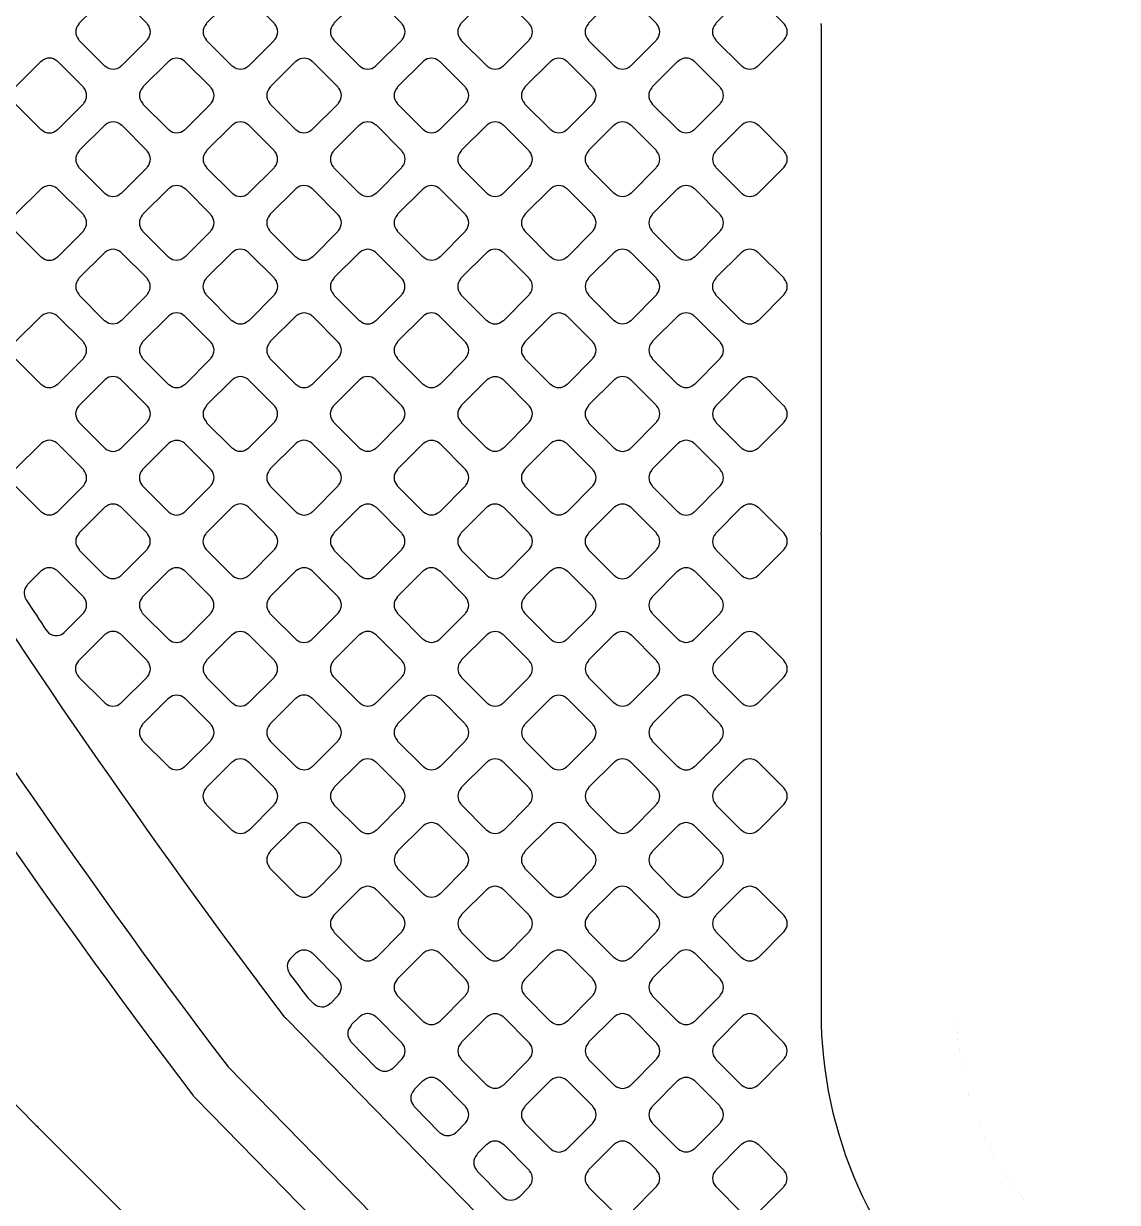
# Model space of a CAD drawing. Extents: x 0 to 248, y 0 to 175.
# Drawn here: x 89.865 to 91.716, y 144.467 to 146.461 of the extents above; entities that cross this region are included whole.
import ezdxf

# ---------------------------------------------------------------- set-up
doc = ezdxf.new("R2010")
doc.units = 0
doc.layers.add('gbr-dxf', color=7, linetype='Continuous')
doc.layers.add('gbr-outline-dxf', color=2, linetype='Continuous')

msp = doc.modelspace()

# ---------------------------------------------------------------- linework, layer by layer
at = {"layer": 'gbr-dxf'}
msp.add_line((91.214, 146.4588), (91.214, 145.599), dxfattribs=at)
at = {"layer": 'gbr-dxf', "linetype": 'Continuous'}
for points in [[(87.8511, 149.5097, 0.198911), (89.8859, 144.5971, -0.013711), (89.8887, 144.5942), (91.7247, 142.7582, -0.008541), (91.7264, 142.7566, -0.122231), (93.6151, 139.6209, -0.016533)], [(94.0783, 137.5351, 0.196009), (91.9132, 142.846, -0.019381), (91.9113, 142.8481), (90.1557, 144.6432, -0.042234), (90.1514, 144.648, -0.048731), (88.8015, 146.8421, -0.077425), (88.7976, 146.8531, -0.046914), (88.707, 147.8136, -0.010897), (88.707, 147.815), (88.707, 147.8155, -0.016733), (88.7071, 147.8178), (88.7071, 149.4567, -0.014135)], [(88.7833, 149.4587), (88.7833, 147.8155, -0.014012), (88.7832, 147.8136, 0.046654), (88.8715, 146.8724, 0.048616), (90.2105, 144.6961), (91.9677, 142.8993, -0.019718), (91.9697, 142.8972, -0.195845), (94.1545, 137.5371, -0.014149)], [(91.6475, 143.4091), (90.3093, 144.7772, -0.045648), (90.3062, 144.7806, -0.04393), (89.0908, 146.7186, -0.049617)], [(91.214, 145.5967), (91.214, 144.7891, -0.013138), (91.214, 144.788, 0.210696), (91.4521, 144.2503, -0.015054), (91.4531, 144.2494), (91.7486, 143.9802, -0.020152), (91.75, 143.9789), (91.9233, 143.8211, -0.031602), (91.9257, 143.819), (91.9264, 143.8183), (92.1991, 143.5699, -0.0403), (92.2021, 143.5672), (92.7642, 143.0553, -0.012253), (92.7649, 143.0547), (93.7882, 142.1227, -0.163987), (93.8842, 142.0353), (94.0049, 141.9254, -0.013523), (94.0058, 141.9246), (95.1324, 140.8985, -0.024318)]]:
    msp.add_lwpolyline(points, format="xyb", dxfattribs=at)
for points in [[(89.9577, 146.4342, -0.095968), (89.9587, 146.4326), (90.0015, 146.3898, -0.092398), (90.003, 146.3889, 0.379422), (90.029, 146.3889, -0.096625), (90.0306, 146.3899), (90.0732, 146.4325, -0.096111), (90.0742, 146.4341, 0.379451), (90.0742, 146.4601, -0.083636), (90.0733, 146.4615), (90.0304, 146.5044, -0.087648), (90.0289, 146.5053, 0.379249), (90.0029, 146.5053, -0.096458), (90.0013, 146.5043), (89.9587, 146.4618, -0.096627), (89.9578, 146.4602, 0.379357)], [(90.1733, 146.434, -0.096625), (90.1742, 146.4324), (90.2166, 146.39, -0.107961), (90.2185, 146.389, 0.379308), (90.2444, 146.389, -0.09601), (90.2461, 146.3899), (90.2887, 146.4326, -0.096328), (90.2897, 146.4342, 0.378952), (90.2897, 146.4602, -0.099971), (90.2887, 146.4619), (90.2463, 146.5043, -0.103973), (90.2445, 146.5053, 0.37947), (90.2185, 146.5053, -0.096723), (90.2169, 146.5043), (90.1742, 146.4617, -0.096627), (90.1733, 146.46, 0.379731)], [(90.3888, 146.4342, -0.087916), (90.3897, 146.4327), (90.4325, 146.3899, -0.083024), (90.4339, 146.389, 0.379201), (90.4599, 146.389, -0.095956), (90.4615, 146.39), (90.5041, 146.4326, -0.096332), (90.5051, 146.4342, 0.379308), (90.5051, 146.4602, -0.092052), (90.5042, 146.4618), (90.4616, 146.5044, -0.096527), (90.4599, 146.5053, 0.37947), (90.434, 146.5053, -0.096458), (90.4323, 146.5043), (90.3898, 146.4618, -0.096857), (90.3888, 146.4602, 0.3795)], [(90.6042, 146.4342, -0.10047), (90.6052, 146.4325), (90.6478, 146.3899, -0.096111), (90.6495, 146.389, 0.379308), (90.6754, 146.3889, -0.09601), (90.6771, 146.3899), (90.7197, 146.4326, -0.096227), (90.7207, 146.4342, 0.378952), (90.7207, 146.4601, -0.095968), (90.7197, 146.4618), (90.6771, 146.5044, -0.10077), (90.6754, 146.5054, 0.37947), (90.6494, 146.5054, -0.096458), (90.6478, 146.5044), (90.6052, 146.4619, -0.096627), (90.6042, 146.4602, 0.379731)], [(90.8198, 146.4602, 0.378939), (90.8198, 146.4342, -0.100082), (90.8208, 146.4325), (90.8634, 146.39, -0.095796), (90.865, 146.389, 0.37889), (90.8909, 146.389, -0.096117), (90.8926, 146.39), (90.9351, 146.4325, -0.096332), (90.9361, 146.4342, 0.37981), (90.9361, 146.4601, -0.096475), (90.9351, 146.4618), (90.8924, 146.5045, -0.083374), (90.891, 146.5054, 0.379228), (90.865, 146.5054, -0.096614), (90.8634, 146.5044), (90.8208, 146.4618, -0.096539)], [(91.0352, 146.4342, -0.096259), (91.0362, 146.4325), (91.0787, 146.39, -0.108118), (91.0806, 146.389, 0.379201), (91.1065, 146.389, -0.095956), (91.1082, 146.39), (91.1513, 146.4331, -0.077981), (91.1519, 146.4341, 0.378993), (91.152, 146.4603, -0.083825), (91.1513, 146.4614), (91.1082, 146.5044, -0.103673), (91.1064, 146.5054, 0.379347), (91.0805, 146.5054, -0.096458), (91.0788, 146.5044), (91.0362, 146.4618, -0.096857), (91.0352, 146.4601, 0.3795)], [(89.8499, 146.3264, -0.096117), (89.8509, 146.3248), (89.8937, 146.282, -0.091578), (89.8952, 146.2811, 0.379201), (89.9212, 146.2811, -0.096625), (89.9228, 146.2821), (89.9654, 146.3247, -0.096111), (89.9664, 146.3263, 0.379451), (89.9664, 146.3523, -0.100588), (89.9654, 146.354), (89.9227, 146.3968, -0.087648), (89.9212, 146.3977, 0.379249), (89.8953, 146.3977, -0.096458), (89.8936, 146.3967), (89.8509, 146.354, -0.096627), (89.85, 146.3524, 0.3795)], [(90.0656, 146.3264, -0.096625), (90.0666, 146.3247), (90.1091, 146.2822, -0.092233), (90.1107, 146.2812, 0.37981), (90.1367, 146.2812, -0.095956), (90.1383, 146.2822), (90.1809, 146.3248, -0.096332), (90.1819, 146.3264, 0.37981), (90.1819, 146.3524, -0.083317), (90.181, 146.3538), (90.1382, 146.3966, -0.088202), (90.1367, 146.3975, 0.379731), (90.1107, 146.3975, -0.096458), (90.1091, 146.3965), (90.0666, 146.354, -0.096627), (90.0656, 146.3523, 0.379731)], [(90.281, 146.3264, -0.10047), (90.282, 146.3246), (90.3244, 146.2822, -0.096332), (90.3261, 146.2812, 0.379451), (90.352, 146.2812, -0.096117), (90.3537, 146.2822), (90.3965, 146.3249, -0.095796), (90.3974, 146.3266, 0.378779), (90.3974, 146.3525, -0.09601), (90.3965, 146.3541), (90.3539, 146.3966, -0.10077), (90.3522, 146.3976, 0.37947), (90.3263, 146.3976, -0.096458), (90.3246, 146.3967), (90.282, 146.354, -0.096627), (90.281, 146.3523, 0.379731)], [(90.4965, 146.3265, -0.083317), (90.4974, 146.3251), (90.5402, 146.2823, -0.096111), (90.5418, 146.2813, 0.37981), (90.5678, 146.2813, -0.095956), (90.5694, 146.2823), (90.6119, 146.3248, -0.096332), (90.6129, 146.3264, 0.37981), (90.6129, 146.3524, -0.096625), (90.6119, 146.354), (90.5693, 146.3966, -0.100151), (90.5676, 146.3976, 0.379731), (90.5416, 146.3976, -0.096458), (90.54, 146.3966), (90.4974, 146.3541, -0.096627), (90.4965, 146.3524, 0.379731)], [(90.712, 146.3264, -0.087946), (90.7129, 146.3249), (90.7555, 146.2823, -0.100093), (90.7572, 146.2813, 0.379422), (90.7832, 146.2813, -0.096625), (90.7848, 146.2823), (90.8274, 146.3249, -0.096111), (90.8284, 146.3265, 0.379308), (90.8284, 146.3525, -0.092315), (90.8275, 146.354), (90.7849, 146.3966, -0.096527), (90.7832, 146.3976, 0.37947), (90.7573, 146.3976, -0.096458), (90.7556, 146.3966), (90.713, 146.354, -0.096627), (90.712, 146.3523, 0.379357)], [(90.9275, 146.3265, -0.100082), (90.9285, 146.3248), (90.9712, 146.2822, -0.095895), (90.9728, 146.2812, 0.379201), (90.9988, 146.2812, -0.096625), (91.0004, 146.2822), (91.0429, 146.3247, -0.096332), (91.0439, 146.3263, 0.37981), (91.0439, 146.3523, -0.096625), (91.0429, 146.354), (91.0001, 146.3968, -0.083651), (90.9987, 146.3977, 0.379357), (90.9727, 146.3977, -0.096507), (90.9711, 146.3967), (90.9285, 146.3541, -0.096423), (90.9275, 146.3525, 0.379112)], [(89.9577, 146.2186, -0.092162), (89.9587, 146.217), (90.0014, 146.1743, -0.08752), (90.0029, 146.1734, 0.37889), (90.0288, 146.1734, -0.096117), (90.0305, 146.1743), (90.0732, 146.2171, -0.095895), (90.0742, 146.2188, 0.379201), (90.0742, 146.2447, -0.087784), (90.0733, 146.2462), (90.0306, 146.2889, -0.092233), (90.029, 146.2898, 0.379731), (90.0031, 146.2898, -0.096458), (90.0014, 146.2888), (89.9587, 146.2462, -0.096627), (89.9578, 146.2445, 0.3795)], [(90.1733, 146.2187, -0.096625), (90.1743, 146.217), (90.2168, 146.1745, -0.092072), (90.2184, 146.1735, 0.37981), (90.2444, 146.1735, -0.096625), (90.246, 146.1745), (90.2886, 146.2171, -0.096111), (90.2896, 146.2187, 0.37981), (90.2896, 146.2447, -0.083601), (90.2887, 146.2461), (90.2459, 146.2889, -0.088202), (90.2444, 146.2898, 0.379731), (90.2184, 146.2898, -0.096458), (90.2168, 146.2888), (90.1743, 146.2463, -0.096627), (90.1733, 146.2446, 0.379731)], [(90.3886, 146.2187, -0.096117), (90.3896, 146.217), (90.4321, 146.1745, -0.107634), (90.434, 146.1734, 0.37889), (90.4599, 146.1734, -0.096117), (90.4616, 146.1744), (90.5042, 146.2171, -0.095895), (90.5052, 146.2187, 0.379201), (90.5052, 146.2447, -0.10047), (90.5042, 146.2464), (90.4617, 146.2889, -0.10399), (90.4599, 146.2899, 0.379731), (90.4339, 146.2899, -0.096458), (90.4323, 146.2889), (90.3896, 146.2463, -0.096627), (90.3886, 146.2446, 0.3795)], [(90.6043, 146.2187, -0.083548), (90.6051, 146.2173), (90.6479, 146.1745, -0.096328), (90.6495, 146.1736, 0.379422), (90.6755, 146.1736, -0.096625), (90.6771, 146.1746), (90.7196, 146.2171, -0.096111), (90.7206, 146.2187, 0.379451), (90.7206, 146.2447, -0.096259), (90.7196, 146.2463), (90.6771, 146.2888, -0.100215), (90.6754, 146.2898, 0.379249), (90.6495, 146.2898, -0.096458), (90.6478, 146.2888), (90.6053, 146.2463, -0.096627), (90.6043, 146.2446, 0.379357)], [(90.8197, 146.2187, -0.092052), (90.8206, 146.2171), (90.8635, 146.1743, -0.087865), (90.865, 146.1734, 0.379422), (90.8909, 146.1734, -0.096625), (90.8926, 146.1744), (90.9353, 146.2171, -0.096111), (90.9363, 146.2187, 0.379308), (90.9363, 146.2447, -0.08785), (90.9354, 146.2462), (90.8925, 146.289, -0.092456), (90.891, 146.2899, 0.37947), (90.865, 146.2899, -0.096458), (90.8634, 146.289), (90.8207, 146.2463, -0.096627), (90.8197, 146.2446, 0.379357)], [(91.0353, 146.2187, -0.091954), (91.0363, 146.2171), (91.0787, 146.1746, -0.104264), (91.0805, 146.1736, 0.379451), (91.1065, 146.1736, -0.096117), (91.1081, 146.1745), (91.1513, 146.2177, -0.066883), (91.1519, 146.2185, 0.378432), (91.1519, 146.2448, -0.051352), (91.1515, 146.2454), (91.108, 146.2889, -0.09197), (91.1064, 146.2898, 0.379347), (91.0805, 146.2898, -0.096458), (91.0788, 146.2888), (91.0363, 146.2463, -0.096423), (91.0353, 146.2446, 0.379731)], [(89.8501, 146.1368, 0.379249), (89.8501, 146.1109, -0.104293), (89.8511, 146.1091), (89.8935, 146.0667, -0.100824), (89.8952, 146.0657, 0.37981), (89.9212, 146.0657, -0.096625), (89.9228, 146.0667), (89.9653, 146.1092, -0.096111), (89.9663, 146.1108, 0.379308), (89.9663, 146.1368, -0.104256), (89.9653, 146.1386), (89.9228, 146.1811, -0.092456), (89.9212, 146.182, 0.379112), (89.8953, 146.182, -0.096259), (89.8936, 146.181), (89.851, 146.1385, -0.096539)], [(90.0654, 146.1109, -0.092052), (90.0664, 146.1093), (90.1091, 146.0666, -0.08752), (90.1106, 146.0657, 0.378747), (90.1365, 146.0657, -0.09601), (90.1382, 146.0666), (90.1809, 146.1094, -0.096227), (90.1819, 146.111, 0.379422), (90.1819, 146.137, -0.088014), (90.181, 146.1385), (90.1383, 146.1812, -0.092233), (90.1367, 146.1821, 0.379731), (90.1107, 146.1821, -0.096458), (90.1091, 146.1811), (90.0664, 146.1385, -0.096627), (90.0655, 146.1368, 0.3795)], [(90.281, 146.111, -0.096117), (90.2819, 146.1094), (90.3247, 146.0666, -0.091578), (90.3262, 146.0657, 0.379201), (90.3522, 146.0657, -0.096625), (90.3538, 146.0667), (90.3964, 146.1093, -0.096111), (90.3974, 146.1109, 0.379308), (90.3974, 146.1368, -0.083622), (90.3965, 146.1382), (90.3536, 146.1812, -0.088435), (90.3521, 146.1821, 0.37947), (90.3261, 146.1821, -0.096458), (90.3245, 146.1811), (90.282, 146.1386, -0.096627), (90.281, 146.1369, 0.3795)], [(90.4965, 146.1108, -0.096117), (90.4974, 146.1092), (90.5398, 146.0668, -0.10739), (90.5417, 146.0657, 0.379201), (90.5677, 146.0658, -0.096625), (90.5693, 146.0667), (90.6119, 146.1094, -0.096111), (90.6129, 146.111, 0.379451), (90.6129, 146.137, -0.100588), (90.6119, 146.1387), (90.5695, 146.1811, -0.104101), (90.5677, 146.1821, 0.379249), (90.5418, 146.1821, -0.096458), (90.5401, 146.1811), (90.4974, 146.1384, -0.096627), (90.4965, 146.1368, 0.3795)], [(90.712, 146.111, -0.083548), (90.7128, 146.1096), (90.7557, 146.0667, -0.096328), (90.7573, 146.0657, 0.379422), (90.7833, 146.0658, -0.096625), (90.7849, 146.0667), (90.8274, 146.1092, -0.096111), (90.8284, 146.1109, 0.379451), (90.8284, 146.1368, -0.096259), (90.8275, 146.1385), (90.7848, 146.1811, -0.100215), (90.7831, 146.1821, 0.379249), (90.7572, 146.1821, -0.096458), (90.7555, 146.1811), (90.713, 146.1386, -0.096627), (90.712, 146.1369, 0.379357)], [(90.9276, 146.1109, -0.096625), (90.9285, 146.1092), (90.9711, 146.0667, -0.092233), (90.9727, 146.0657, 0.379308), (90.9986, 146.0657, -0.09601), (91.0003, 146.0667), (91.0429, 146.1093, -0.096227), (91.0439, 146.111, 0.378952), (91.0439, 146.1369, -0.100076), (91.0429, 146.1386), (91.0003, 146.1812, -0.088435), (90.9988, 146.1822, 0.37947), (90.9728, 146.1821, -0.096458), (90.9712, 146.1812), (90.9285, 146.1385, -0.096627), (90.9276, 146.1368, 0.379731)], [(89.9577, 146.0291, 0.37947), (89.9578, 146.0032, -0.100399), (89.9588, 146.0014), (90.0012, 145.959, -0.096423), (90.0029, 145.958, 0.37981), (90.0288, 145.958, -0.095956), (90.0305, 145.959), (90.0731, 146.0016, -0.096332), (90.0741, 146.0032, 0.379308), (90.0741, 146.0291, -0.092052), (90.0731, 146.0307), (90.0305, 146.0733, -0.096527), (90.0289, 146.0743, 0.379), (90.0029, 146.0743, -0.095968), (90.0013, 146.0733), (89.9587, 146.0308, -0.096527)], [(90.1731, 146.0031, -0.087784), (90.174, 146.0016), (90.2167, 145.9589, -0.100151), (90.2185, 145.9579, 0.379308), (90.2444, 145.9579, -0.09601), (90.2461, 145.9589), (90.2887, 146.0016, -0.096227), (90.2897, 146.0032, 0.378952), (90.2897, 146.0291, -0.092052), (90.2888, 146.0307), (90.246, 146.0734, -0.096527), (90.2444, 146.0744, 0.37947), (90.2184, 146.0744, -0.096458), (90.2168, 146.0734), (90.1741, 146.0307, -0.096627), (90.1731, 146.0291, 0.379731)], [(90.3888, 146.0032, -0.096117), (90.3898, 146.0015), (90.4324, 145.9589, -0.091578), (90.4339, 145.958, 0.379201), (90.4599, 145.958, -0.096625), (90.4615, 145.959), (90.5041, 146.0016, -0.096111), (90.5051, 146.0032, 0.379308), (90.5051, 146.0291, -0.083622), (90.5042, 146.0306), (90.4614, 146.0734, -0.088435), (90.4599, 146.0743, 0.37947), (90.434, 146.0743, -0.096458), (90.4323, 146.0733), (90.3898, 146.0308, -0.096627), (90.3888, 146.0291, 0.3795)], [(90.6042, 146.0032, -0.107922), (90.6053, 146.0014), (90.6477, 145.9589, -0.103923), (90.6495, 145.9579, 0.379201), (90.6754, 145.9579, -0.096625), (90.6771, 145.9589), (90.7197, 146.0015, -0.096111), (90.7207, 146.0032, 0.379451), (90.7207, 146.0291, -0.104473), (90.7197, 146.0309), (90.6772, 146.0733, -0.108118), (90.6754, 146.0744, 0.379249), (90.6494, 146.0744, -0.096458), (90.6478, 146.0734), (90.6052, 146.0308, -0.096627), (90.6042, 146.0292, 0.3795)], [(90.8199, 146.0032, -0.092348), (90.8208, 146.0016), (90.8635, 145.9589, -0.088202), (90.865, 145.958, 0.37981), (90.8909, 145.958, -0.095956), (90.8926, 145.959), (90.9351, 146.0015, -0.096332), (90.9361, 146.0031, 0.37981), (90.9361, 146.0291, -0.104392), (90.935, 146.0309), (90.8926, 146.0734, -0.092233), (90.891, 146.0743, 0.379731), (90.865, 146.0743, -0.096458), (90.8634, 146.0733), (90.8208, 146.0308, -0.096627), (90.8199, 146.0291, 0.379731)], [(91.0352, 146.0031, -0.087848), (91.0361, 146.0016), (91.0788, 145.9589, -0.10046), (91.0805, 145.9579, 0.379451), (91.1065, 145.9579, -0.096117), (91.1081, 145.9589), (91.1513, 146.0021, -0.07842), (91.1519, 146.0031, 0.378873), (91.1519, 146.0293, -0.071992), (91.1514, 146.0302), (91.1081, 146.0734, -0.096527), (91.1064, 146.0744, 0.37947), (91.0805, 146.0744, -0.096458), (91.0788, 146.0734), (91.0362, 146.0307, -0.096627), (91.0352, 146.0291, 0.379731)], [(89.8499, 145.8954, -0.095862), (89.8509, 145.8937), (89.8935, 145.8511, -0.091916), (89.8951, 145.8502, 0.378952), (89.921, 145.8502, -0.095866), (89.9227, 145.8511), (89.9653, 145.8938, -0.096227), (89.9663, 145.8955, 0.379422), (89.9663, 145.9214, -0.096608), (89.9653, 145.9231), (89.9226, 145.9657, -0.083651), (89.9212, 145.9666, 0.379731), (89.8953, 145.9666, -0.096458), (89.8936, 145.9656), (89.8509, 145.923, -0.096627), (89.85, 145.9213, 0.379357)], [(90.0655, 145.8955, -0.10047), (90.0665, 145.8937), (90.1091, 145.8511, -0.096111), (90.1107, 145.8502, 0.37981), (90.1367, 145.8502, -0.095956), (90.1383, 145.8511), (90.1809, 145.8937, -0.096332), (90.1819, 145.8954, 0.37981), (90.1819, 145.9214, -0.092348), (90.1809, 145.9229), (90.1382, 145.9656, -0.096111), (90.1366, 145.9666, 0.379731), (90.1106, 145.9666, -0.096458), (90.109, 145.9656), (90.0664, 145.9231, -0.096627), (90.0655, 145.9214, 0.379731)], [(90.281, 145.8954, -0.092052), (90.2819, 145.8938), (90.3246, 145.8511, -0.087865), (90.3261, 145.8502, 0.379422), (90.3521, 145.8502, -0.096625), (90.3537, 145.8511), (90.3964, 145.8939, -0.096111), (90.3974, 145.8955, 0.379308), (90.3974, 145.9215, -0.08785), (90.3965, 145.9229), (90.3538, 145.9657, -0.092456), (90.3522, 145.9666, 0.37947), (90.3263, 145.9666, -0.096458), (90.3246, 145.9656), (90.282, 145.923, -0.096627), (90.281, 145.9213, 0.379357)], [(90.4965, 145.8955, -0.092162), (90.4974, 145.8939), (90.54, 145.8512, -0.103923), (90.5418, 145.8502, 0.379201), (90.5678, 145.8502, -0.096625), (90.5694, 145.8512), (90.6119, 145.8937, -0.096111), (90.6129, 145.8954, 0.379308), (90.6129, 145.9213, -0.08785), (90.612, 145.9228), (90.5692, 145.9656, -0.092456), (90.5676, 145.9666, 0.37947), (90.5416, 145.9666, -0.096458), (90.54, 145.9656), (90.4975, 145.9231, -0.096627), (90.4965, 145.9214, 0.3795)], [(90.712, 145.8953, -0.096117), (90.7129, 145.8937), (90.7554, 145.8513, -0.107634), (90.7572, 145.8502, 0.37889), (90.7832, 145.8502, -0.096117), (90.7848, 145.8512), (90.8275, 145.8939, -0.095895), (90.8284, 145.8955, 0.379201), (90.8284, 145.9215, -0.10047), (90.8274, 145.9232), (90.785, 145.9655, -0.10399), (90.7832, 145.9666, 0.379731), (90.7573, 145.9666, -0.096458), (90.7556, 145.9656), (90.713, 145.9229, -0.096627), (90.712, 145.9213, 0.3795)], [(90.9276, 145.8955, -0.092139), (90.9285, 145.8939), (90.9713, 145.8511, -0.087638), (90.9728, 145.8502, 0.37981), (90.9988, 145.8502, -0.096625), (91.0004, 145.8512), (91.0429, 145.8937, -0.096111), (91.0439, 145.8953, 0.37981), (91.0439, 145.9213, -0.10451), (91.0428, 145.9231), (91.0003, 145.9657, -0.092233), (90.9987, 145.9666, 0.379731), (90.9727, 145.9666, -0.096458), (90.9711, 145.9656), (90.9285, 145.9231, -0.096627), (90.9276, 145.9215, 0.379731)], [(89.9576, 145.8136, 0.378939), (89.9576, 145.7877, -0.092162), (89.9586, 145.7861), (90.0014, 145.7432, -0.087645), (90.0029, 145.7423, 0.379201), (90.0288, 145.7423, -0.096625), (90.0305, 145.7433), (90.0732, 145.786, -0.096111), (90.0742, 145.7877, 0.37981), (90.0742, 145.8137, -0.083792), (90.0733, 145.8151), (90.0304, 145.858, -0.088207), (90.0289, 145.8589, 0.3795), (90.0029, 145.8589, -0.096614), (90.0013, 145.8579), (89.9586, 145.8152, -0.096539)], [(90.1733, 145.7876, -0.10047), (90.1743, 145.7859), (90.2168, 145.7434, -0.096111), (90.2184, 145.7425, 0.379308), (90.2443, 145.7424, -0.09601), (90.246, 145.7434), (90.2886, 145.7861, -0.096227), (90.2896, 145.7877, 0.379191), (90.2896, 145.8136, -0.092029), (90.2886, 145.8152), (90.246, 145.8578, -0.096539), (90.2444, 145.8588, 0.379249), (90.2184, 145.8588, -0.096458), (90.2168, 145.8578), (90.1743, 145.8153, -0.096627), (90.1733, 145.8136, 0.379731)], [(90.3886, 145.7876, -0.087946), (90.3895, 145.7862), (90.4323, 145.7434, -0.100093), (90.434, 145.7424, 0.379422), (90.46, 145.7424, -0.096625), (90.4616, 145.7434), (90.5042, 145.786, -0.096111), (90.5052, 145.7877, 0.379308), (90.5052, 145.8136, -0.092315), (90.5043, 145.8152), (90.4615, 145.8579, -0.096527), (90.4599, 145.8589, 0.37947), (90.4339, 145.8589, -0.096458), (90.4323, 145.8579), (90.3896, 145.8152, -0.096627), (90.3886, 145.8136, 0.379357)], [(90.6043, 145.7876, -0.092162), (90.6052, 145.7861), (90.6477, 145.7436, -0.103923), (90.6495, 145.7425, 0.379201), (90.6755, 145.7425, -0.096625), (90.6771, 145.7435), (90.7196, 145.786, -0.096111), (90.7206, 145.7877, 0.379308), (90.7206, 145.8136, -0.08785), (90.7197, 145.8151), (90.677, 145.8578, -0.092456), (90.6754, 145.8588, 0.37947), (90.6495, 145.8587, -0.096458), (90.6478, 145.8578), (90.6053, 145.8152, -0.096627), (90.6043, 145.8136, 0.3795)], [(90.8197, 145.7877, -0.100588), (90.8207, 145.7859), (90.8633, 145.7433, -0.095895), (90.865, 145.7423, 0.378747), (90.8909, 145.7423, -0.09601), (90.8925, 145.7433), (90.9353, 145.7861, -0.096227), (90.9363, 145.7877, 0.379422), (90.9363, 145.8137, -0.096458), (90.9353, 145.8153), (90.8927, 145.8579, -0.100499), (90.891, 145.8589, 0.379731), (90.865, 145.8589, -0.096458), (90.8634, 145.8579), (90.8207, 145.8153, -0.096423), (90.8197, 145.8136, 0.3795)], [(91.0353, 145.7876, -0.083163), (91.0362, 145.7862), (91.0791, 145.7434, -0.095796), (91.0807, 145.7424, 0.37889), (91.1066, 145.7424, -0.096117), (91.1083, 145.7434), (91.1513, 145.7864, -0.07842), (91.1519, 145.7874, 0.378368), (91.152, 145.8136, -0.078115), (91.1513, 145.8146), (91.1082, 145.8578, -0.10077), (91.1064, 145.8588, 0.37947), (91.0805, 145.8587, -0.096458), (91.0788, 145.8578), (91.0363, 145.8152, -0.096627), (91.0353, 145.8136, 0.3795)], [(89.85, 145.68, -0.104392), (89.851, 145.6782), (89.8935, 145.6357, -0.100151), (89.8952, 145.6347, 0.379308), (89.9211, 145.6347, -0.09601), (89.9228, 145.6356), (89.9653, 145.6782, -0.096227), (89.9663, 145.6798, 0.378952), (89.9663, 145.7057, -0.103956), (89.9653, 145.7075), (89.9226, 145.7502, -0.092456), (89.9211, 145.7511, 0.37947), (89.8951, 145.7511, -0.096458), (89.8935, 145.7501), (89.8509, 145.7076, -0.096627), (89.85, 145.7059, 0.379731)], [(90.0654, 145.7058, 0.378939), (90.0654, 145.6798, -0.092162), (90.0664, 145.6783), (90.1091, 145.6355, -0.087645), (90.1106, 145.6346, 0.379201), (90.1365, 145.6346, -0.096625), (90.1382, 145.6356), (90.1809, 145.6783, -0.096111), (90.1819, 145.68, 0.37981), (90.1819, 145.706, -0.083792), (90.181, 145.7074), (90.1382, 145.7502, -0.088207), (90.1367, 145.7511, 0.3795), (90.1108, 145.7511, -0.096614), (90.1091, 145.7501), (90.0664, 145.7074, -0.096539)], [(90.281, 145.6799, -0.10047), (90.282, 145.6782), (90.3246, 145.6356, -0.096111), (90.3262, 145.6346, 0.379308), (90.3522, 145.6346, -0.09601), (90.3538, 145.6356), (90.3964, 145.6782, -0.096227), (90.3974, 145.6799, 0.379191), (90.3974, 145.7058, -0.092029), (90.3965, 145.7074), (90.3537, 145.7501, -0.096539), (90.3521, 145.7511, 0.379249), (90.3261, 145.7511, -0.096458), (90.3245, 145.7501), (90.282, 145.7076, -0.096627), (90.281, 145.7059, 0.379731)], [(90.4965, 145.6798, -0.087784), (90.4974, 145.6783), (90.54, 145.6357, -0.100151), (90.5417, 145.6347, 0.379308), (90.5676, 145.6347, -0.09601), (90.5693, 145.6357), (90.6119, 145.6783, -0.096227), (90.6129, 145.68, 0.378952), (90.6129, 145.7059, -0.092052), (90.612, 145.7075), (90.5694, 145.7501, -0.096527), (90.5677, 145.7511, 0.37947), (90.5418, 145.751, -0.096458), (90.5401, 145.7501), (90.4974, 145.7074, -0.096627), (90.4965, 145.7058, 0.379731)], [(90.712, 145.7059, 0.378939), (90.712, 145.6799, -0.092052), (90.7129, 145.6784), (90.7556, 145.6357, -0.104101), (90.7574, 145.6347, 0.379201), (90.7833, 145.6347, -0.095956), (90.7849, 145.6357), (90.8274, 145.6782, -0.096332), (90.8284, 145.6798, 0.37981), (90.8284, 145.7058, -0.087784), (90.8275, 145.7073), (90.7847, 145.7501, -0.092289), (90.7831, 145.751, 0.3795), (90.7572, 145.7511, -0.096614), (90.7555, 145.7501), (90.7129, 145.7075, -0.096539)], [(90.9276, 145.6798, -0.104392), (90.9286, 145.678), (90.9711, 145.6356, -0.100151), (90.9728, 145.6345, 0.379308), (90.9987, 145.6345, -0.09601), (91.0004, 145.6355), (91.043, 145.6782, -0.096227), (91.044, 145.6798, 0.378952), (91.044, 145.7057, -0.107677), (91.043, 145.7076), (91.0005, 145.7501, -0.096527), (90.9988, 145.7511, 0.37947), (90.9728, 145.7511, -0.096458), (90.9712, 145.7501), (90.9285, 145.7075, -0.096627), (90.9276, 145.7058, 0.379731)], [(89.9578, 145.5721, -0.10047), (89.9588, 145.5704), (90.0012, 145.5279, -0.096111), (90.0029, 145.527, 0.379308), (90.0288, 145.5269, -0.09601), (90.0305, 145.5279), (90.0731, 145.5705, -0.096227), (90.0741, 145.5722, 0.378952), (90.0741, 145.5981, -0.092052), (90.0731, 145.5997), (90.0305, 145.6423, -0.096527), (90.0289, 145.6433, 0.37947), (90.0029, 145.6433, -0.096458), (90.0013, 145.6423), (89.9587, 145.5997, -0.096627), (89.9578, 145.5981, 0.379731)], [(90.1731, 145.598, 0.378939), (90.1731, 145.5721, -0.087613), (90.174, 145.5706), (90.2168, 145.5279, -0.100073), (90.2185, 145.5269, 0.379201), (90.2444, 145.5269, -0.096625), (90.2461, 145.5279), (90.2887, 145.5705, -0.096111), (90.2897, 145.5721, 0.37981), (90.2897, 145.5981, -0.088014), (90.2888, 145.5996), (90.246, 145.6424, -0.092289), (90.2444, 145.6434, 0.3795), (90.2184, 145.6434, -0.096614), (90.2168, 145.6424), (90.1741, 145.5997, -0.096539)], [(90.3888, 145.5721, -0.10047), (90.3898, 145.5704), (90.4323, 145.5279, -0.096111), (90.4339, 145.527, 0.37981), (90.4599, 145.527, -0.095956), (90.4615, 145.5279), (90.5041, 145.5705, -0.096332), (90.5051, 145.5722, 0.37981), (90.5051, 145.5981, -0.092348), (90.5041, 145.5997), (90.4616, 145.6423, -0.096111), (90.4599, 145.6433, 0.379731), (90.434, 145.6433, -0.096458), (90.4323, 145.6423), (90.3898, 145.5997, -0.096627), (90.3888, 145.5981, 0.379731)], [(90.6042, 145.5722, -0.10047), (90.6052, 145.5704), (90.6478, 145.5279, -0.096332), (90.6495, 145.5269, 0.379451), (90.6754, 145.5269, -0.096117), (90.6771, 145.5278), (90.7197, 145.5705, -0.095796), (90.7207, 145.5721, 0.378779), (90.7207, 145.5981, -0.09601), (90.7197, 145.5997), (90.6771, 145.6423, -0.10077), (90.6754, 145.6433, 0.37947), (90.6494, 145.6433, -0.096458), (90.6478, 145.6423), (90.6052, 145.5998, -0.096627), (90.6042, 145.5981, 0.379731)], [(90.8198, 145.5721, -0.096625), (90.8208, 145.5705), (90.8635, 145.5278, -0.092233), (90.8651, 145.5268, 0.37981), (90.891, 145.5268, -0.095956), (90.8927, 145.5278), (90.9353, 145.5704, -0.096332), (90.9363, 145.572, 0.37981), (90.9363, 145.598, -0.083317), (90.9354, 145.5994), (90.8925, 145.6423, -0.088202), (90.891, 145.6433, 0.379731), (90.865, 145.6433, -0.096458), (90.8634, 145.6423), (90.8208, 145.5997, -0.096627), (90.8198, 145.5981, 0.379731)], [(91.0353, 145.572, -0.096625), (91.0363, 145.5703), (91.0787, 145.528, -0.107817), (91.0805, 145.5269, 0.379451), (91.1065, 145.5269, -0.096117), (91.1081, 145.5279), (91.1513, 145.571, -0.07842), (91.1519, 145.572, 0.378873), (91.1519, 145.5982, -0.084557), (91.1513, 145.5993), (91.1084, 145.6422, -0.10417), (91.1066, 145.6432, 0.37947), (91.0806, 145.6432, -0.096458), (91.079, 145.6422), (91.0363, 145.5996, -0.096627), (91.0353, 145.5979, 0.379731)], [(89.8684, 145.4876, -0.11523), (89.869, 145.486, 0.001236), (89.9034, 145.4342, -0.040895), (89.904, 145.4335, 0.436132), (89.933, 145.4307, -0.040999), (89.9338, 145.4313), (89.9654, 145.4629, -0.095796), (89.9664, 145.4645, 0.379249), (89.9664, 145.4904, -0.083317), (89.9655, 145.4918), (89.9227, 145.5346, -0.088202), (89.9212, 145.5356, 0.379731), (89.8952, 145.5356, -0.096458), (89.8936, 145.5346), (89.8717, 145.5127, -0.110663), (89.8708, 145.5112, 0.337806)], [(90.0655, 145.4644, -0.10047), (90.0665, 145.4627), (90.1091, 145.4201, -0.096111), (90.1107, 145.4191, 0.379308), (90.1366, 145.4191, -0.09601), (90.1383, 145.4201), (90.1809, 145.4627, -0.096227), (90.1819, 145.4644, 0.378952), (90.1819, 145.4903, -0.092052), (90.181, 145.4919), (90.1382, 145.5346, -0.096527), (90.1366, 145.5356, 0.37947), (90.1106, 145.5356, -0.096458), (90.109, 145.5346), (90.0664, 145.492, -0.096627), (90.0655, 145.4904, 0.379731)], [(90.281, 145.4643, -0.092162), (90.2819, 145.4627), (90.3246, 145.42, -0.087645), (90.3261, 145.4191, 0.379201), (90.3521, 145.4191, -0.096625), (90.3537, 145.4201), (90.3964, 145.4628, -0.096111), (90.3974, 145.4645, 0.379451), (90.3974, 145.4904, -0.083636), (90.3965, 145.4918), (90.3537, 145.5347, -0.087648), (90.3522, 145.5356, 0.379249), (90.3263, 145.5356, -0.096458), (90.3246, 145.5346), (90.282, 145.4919, -0.096627), (90.281, 145.4903, 0.3795)], [(90.4965, 145.4644, -0.096475), (90.4974, 145.4628), (90.5399, 145.4203, -0.108174), (90.5418, 145.4192, 0.37981), (90.5678, 145.4192, -0.096625), (90.5694, 145.4202), (90.6119, 145.4627, -0.096111), (90.6129, 145.4643, 0.37981), (90.6129, 145.4903, -0.096458), (90.6119, 145.4919), (90.5693, 145.5345, -0.100499), (90.5676, 145.5355, 0.379731), (90.5416, 145.5355, -0.096458), (90.54, 145.5346), (90.4974, 145.492, -0.096627), (90.4965, 145.4904, 0.379731)], [(90.712, 145.4643, -0.087613), (90.7129, 145.4628), (90.7556, 145.4201, -0.099849), (90.7574, 145.4191, 0.37889), (90.7833, 145.4191, -0.096117), (90.7849, 145.42), (90.8276, 145.4627, -0.095895), (90.8286, 145.4643, 0.379201), (90.8285, 145.4903, -0.092348), (90.8276, 145.4919), (90.7849, 145.5346, -0.096111), (90.7832, 145.5355, 0.379731), (90.7573, 145.5355, -0.096458), (90.7556, 145.5346), (90.713, 145.4919, -0.096627), (90.712, 145.4902, 0.3795)], [(90.9277, 145.4643, -0.10047), (90.9287, 145.4626), (90.9712, 145.4201, -0.096332), (90.9728, 145.4192, 0.37981), (90.9988, 145.4192, -0.096625), (91.0004, 145.4201), (91.0429, 145.4626, -0.096111), (91.0439, 145.4643, 0.37981), (91.0439, 145.4902, -0.096608), (91.0429, 145.4919), (91.0002, 145.5346, -0.083651), (90.9988, 145.5355, 0.379731), (90.9728, 145.5355, -0.096458), (90.9712, 145.5345), (90.9287, 145.4919, -0.096627), (90.9277, 145.4903, 0.379731)], [(89.9573, 145.3828, 0.379546), (89.9573, 145.3563, -0.030466), (89.9575, 145.356), (90.0013, 145.3123, -0.092233), (90.0029, 145.3113, 0.37981), (90.0288, 145.3113, -0.095956), (90.0305, 145.3123), (90.0732, 145.355, -0.096332), (90.0742, 145.3566, 0.37981), (90.0742, 145.3826, -0.083317), (90.0733, 145.384), (90.0304, 145.4269, -0.088202), (90.0289, 145.4279, 0.379762), (90.0029, 145.4279, -0.096225), (90.0013, 145.4269), (89.9575, 145.3831, -0.03109)], [(90.1733, 145.3566, -0.10047), (90.1743, 145.3549), (90.2167, 145.3124, -0.096111), (90.2184, 145.3114, 0.379308), (90.2443, 145.3114, -0.09601), (90.246, 145.3124), (90.2886, 145.355, -0.096227), (90.2896, 145.3567, 0.378952), (90.2896, 145.3826, -0.092052), (90.2887, 145.3842), (90.246, 145.4268, -0.096527), (90.2444, 145.4277, 0.37947), (90.2184, 145.4277, -0.096458), (90.2168, 145.4268), (90.1743, 145.3842, -0.096627), (90.1733, 145.3826, 0.379731)], [(90.3886, 145.3825, 0.378939), (90.3886, 145.3566, -0.08798), (90.3895, 145.3551), (90.4323, 145.3124, -0.100215), (90.434, 145.3114, 0.379201), (90.46, 145.3114, -0.095956), (90.4616, 145.3124), (90.5042, 145.355, -0.096332), (90.5052, 145.3566, 0.37981), (90.5052, 145.3826, -0.087784), (90.5043, 145.3841), (90.4615, 145.4269, -0.092289), (90.4599, 145.4278, 0.3795), (90.434, 145.4278, -0.096614), (90.4323, 145.4269), (90.3896, 145.3842, -0.096539)], [(90.6044, 145.3826, 0.37947), (90.6044, 145.3566, -0.108195), (90.6054, 145.3548), (90.6478, 145.3124, -0.104691), (90.6496, 145.3114, 0.37981), (90.6756, 145.3114, -0.096625), (90.6772, 145.3123), (90.7197, 145.3548, -0.096332), (90.7207, 145.3565, 0.379308), (90.7207, 145.3824, -0.100299), (90.7197, 145.3841), (90.6772, 145.4267, -0.104677), (90.6754, 145.4277, 0.379), (90.6495, 145.4277, -0.095968), (90.6478, 145.4267), (90.6053, 145.3843, -0.096527)], [(90.8198, 145.3565, -0.092052), (90.8208, 145.3549), (90.8635, 145.3122, -0.08752), (90.865, 145.3113, 0.378747), (90.8909, 145.3113, -0.09601), (90.8925, 145.3123), (90.9353, 145.355, -0.095916), (90.9363, 145.3567, 0.379422), (90.9363, 145.3826, -0.087784), (90.9353, 145.3841), (90.8927, 145.4268, -0.092233), (90.8911, 145.4277, 0.379731), (90.8651, 145.4277, -0.096458), (90.8635, 145.4268), (90.8208, 145.3841, -0.096627), (90.8198, 145.3824, 0.3795)], [(91.0353, 145.3566, -0.092052), (91.0363, 145.355), (91.0789, 145.3124, -0.104101), (91.0807, 145.3114, 0.379201), (91.1066, 145.3114, -0.095956), (91.1083, 145.3124), (91.1513, 145.3554, -0.077981), (91.1519, 145.3563, 0.379313), (91.1519, 145.3826, -0.064781), (91.1514, 145.3834), (91.108, 145.4268, -0.092456), (91.1064, 145.4277, 0.37947), (91.0805, 145.4277, -0.096458), (91.0788, 145.4267), (91.0363, 145.3842, -0.096627), (91.0353, 145.3825, 0.3795)], [(90.0655, 145.2488, -0.096625), (90.0664, 145.2471), (90.109, 145.2046, -0.092233), (90.1106, 145.2036, 0.37981), (90.1365, 145.2036, -0.095956), (90.1382, 145.2046), (90.1809, 145.2473, -0.096332), (90.1819, 145.249, 0.37981), (90.1819, 145.2749, -0.083317), (90.181, 145.2763), (90.1382, 145.3191, -0.088202), (90.1367, 145.32, 0.379731), (90.1107, 145.32, -0.096458), (90.1091, 145.3191), (90.0664, 145.2764, -0.096627), (90.0655, 145.2747, 0.379731)], [(90.281, 145.2489, -0.10047), (90.282, 145.2472), (90.3246, 145.2046, -0.096332), (90.3262, 145.2036, 0.379451), (90.3522, 145.2036, -0.096117), (90.3538, 145.2046), (90.3965, 145.2472, -0.095796), (90.3974, 145.2489, 0.378779), (90.3974, 145.2748, -0.091952), (90.3965, 145.2763), (90.3537, 145.3191, -0.096527), (90.3521, 145.3201, 0.37947), (90.3261, 145.32, -0.096458), (90.3245, 145.3191), (90.282, 145.2765, -0.096627), (90.281, 145.2749, 0.379731)], [(90.4965, 145.2488, -0.087784), (90.4974, 145.2473), (90.5401, 145.2046, -0.100151), (90.5418, 145.2036, 0.37981), (90.5678, 145.2036, -0.095956), (90.5694, 145.2045), (90.612, 145.2472, -0.096332), (90.613, 145.2488, 0.37981), (90.613, 145.2748, -0.087784), (90.6121, 145.2763), (90.5693, 145.3191, -0.092233), (90.5677, 145.32, 0.379731), (90.5418, 145.32, -0.096458), (90.5401, 145.319), (90.4974, 145.2764, -0.096627), (90.4965, 145.2747, 0.379731)], [(90.7121, 145.2747, 0.37947), (90.7121, 145.2488, -0.096458), (90.7131, 145.2471), (90.7555, 145.2047, -0.108174), (90.7573, 145.2037, 0.37981), (90.7833, 145.2037, -0.095973), (90.7849, 145.2047), (90.8274, 145.2472, -0.096332), (90.8284, 145.2488, 0.379308), (90.8284, 145.2747, -0.095862), (90.8275, 145.2764), (90.785, 145.3189, -0.100401), (90.7832, 145.3199, 0.379), (90.7573, 145.3199, -0.095968), (90.7557, 145.3189), (90.7131, 145.2764, -0.096527)], [(90.9276, 145.2488, -0.096625), (90.9285, 145.2472), (90.9712, 145.2045, -0.092072), (90.9728, 145.2035, 0.379451), (90.9988, 145.2035, -0.096117), (91.0004, 145.2045), (91.0431, 145.2471, -0.095796), (91.044, 145.2488, 0.378779), (91.044, 145.2747, -0.099971), (91.043, 145.2764), (91.0003, 145.3192, -0.088207), (90.9988, 145.3201, 0.37947), (90.9728, 145.3201, -0.096458), (90.9712, 145.3191), (90.9285, 145.2764, -0.096627), (90.9276, 145.2748, 0.379731)], [(90.1731, 145.1411, -0.092139), (90.1741, 145.1395), (90.2167, 145.0969, -0.104264), (90.2185, 145.0959, 0.37981), (90.2444, 145.0959, -0.096625), (90.2461, 145.0968), (90.2887, 145.1395, -0.096111), (90.2897, 145.1411, 0.37981), (90.2897, 145.1671, -0.088014), (90.2888, 145.1686), (90.246, 145.2114, -0.092233), (90.2444, 145.2123, 0.379731), (90.2184, 145.2123, -0.096458), (90.2168, 145.2113), (90.1741, 145.1687, -0.096627), (90.1731, 145.167, 0.379731)], [(90.3888, 145.1411, -0.096117), (90.3897, 145.1394), (90.4323, 145.0969, -0.107634), (90.4341, 145.0958, 0.37889), (90.4601, 145.0958, -0.096117), (90.4617, 145.0968), (90.5042, 145.1394, -0.095895), (90.5052, 145.141, 0.379201), (90.5052, 145.1669, -0.096625), (90.5042, 145.1686), (90.4616, 145.2112, -0.100151), (90.4599, 145.2122, 0.379731), (90.4339, 145.2122, -0.096458), (90.4323, 145.2112), (90.3898, 145.1687, -0.096627), (90.3888, 145.167, 0.3795)], [(90.6044, 145.141, -0.10047), (90.6054, 145.1393), (90.6478, 145.0968, -0.096111), (90.6495, 145.0958, 0.37981), (90.6754, 145.0958, -0.095956), (90.6771, 145.0968), (90.7197, 145.1394, -0.096111), (90.7207, 145.1411, 0.37981), (90.7207, 145.167, -0.09253), (90.7197, 145.1686), (90.6772, 145.2112, -0.096423), (90.6755, 145.2122, 0.379731), (90.6496, 145.2122, -0.096458), (90.6479, 145.2112), (90.6053, 145.1686, -0.096627), (90.6044, 145.167, 0.379731)], [(90.8198, 145.1411, -0.100399), (90.8208, 145.1394), (90.8634, 145.0968, -0.096627), (90.8651, 145.0958, 0.37981), (90.891, 145.0958, -0.096625), (90.8927, 145.0968), (90.9353, 145.1394, -0.096111), (90.9363, 145.141, 0.37981), (90.9363, 145.167, -0.09253), (90.9353, 145.1685), (90.8926, 145.2112, -0.096423), (90.891, 145.2122, 0.379731), (90.865, 145.2122, -0.096458), (90.8634, 145.2112), (90.8208, 145.1687, -0.096857), (90.8198, 145.167, 0.379731)], [(91.0353, 145.1409, -0.087613), (91.0362, 145.1395), (91.0789, 145.0968, -0.099849), (91.0806, 145.0958, 0.37889), (91.1065, 145.0958, -0.096117), (91.1081, 145.0968), (91.1513, 145.14, -0.077987), (91.1519, 145.141, 0.379333), (91.1519, 145.1672, -0.071657), (91.1513, 145.1681), (91.1082, 145.2112, -0.096111), (91.1066, 145.2122, 0.379731), (91.0806, 145.2122, -0.096458), (91.079, 145.2112), (91.0363, 145.1685, -0.096627), (91.0353, 145.1669, 0.3795)], [(90.281, 145.0333, -0.096117), (90.2819, 145.0316), (90.3247, 144.9889, -0.091578), (90.3262, 144.9879, 0.379201), (90.3522, 144.988, -0.096625), (90.3538, 144.9889), (90.3965, 145.0317, -0.096111), (90.3975, 145.0333, 0.379308), (90.3975, 145.0593, -0.083622), (90.3967, 145.0607), (90.3537, 145.1036, -0.088435), (90.3522, 145.1045, 0.37947), (90.3263, 145.1045, -0.096458), (90.3246, 145.1035), (90.282, 145.0609, -0.096627), (90.281, 145.0592, 0.3795)], [(90.4966, 145.0332, -0.096117), (90.4976, 145.0316), (90.54, 144.9892, -0.10739), (90.5418, 144.9881, 0.378747), (90.5678, 144.9881, -0.09601), (90.5694, 144.9891), (90.6119, 145.0317, -0.096227), (90.6129, 145.0333, 0.379422), (90.6129, 145.0593, -0.096458), (90.6119, 145.0609), (90.5695, 145.1034, -0.100499), (90.5677, 145.1044, 0.379731), (90.5418, 145.1044, -0.096458), (90.5401, 145.1034), (90.4976, 145.0609, -0.096627), (90.4966, 145.0592, 0.3795)], [(90.712, 145.0592, 0.378939), (90.712, 145.0332, -0.08798), (90.7129, 145.0318), (90.7556, 144.989, -0.100215), (90.7574, 144.988, 0.379201), (90.7833, 144.988, -0.095956), (90.7849, 144.989), (90.8276, 145.0316, -0.096332), (90.8285, 145.0333, 0.37981), (90.8285, 145.0592, -0.087784), (90.8276, 145.0607), (90.7848, 145.1035, -0.092289), (90.7832, 145.1045, 0.3795), (90.7573, 145.1045, -0.096614), (90.7556, 145.1035), (90.7129, 145.0608, -0.096539)], [(90.9277, 145.0592, 0.37947), (90.9277, 145.0333, -0.104293), (90.9287, 145.0315), (90.9711, 144.9891, -0.100824), (90.9728, 144.9881, 0.37981), (90.9988, 144.9881, -0.096625), (91.0004, 144.9891), (91.0429, 145.0316, -0.096111), (91.0439, 145.0332, 0.379308), (91.0439, 145.0592, -0.104256), (91.0429, 145.061), (91.0004, 145.1035, -0.092456), (90.9988, 145.1044, 0.379), (90.9729, 145.1044, -0.095968), (90.9712, 145.1035), (90.9286, 145.0609, -0.096527)], [(90.3888, 144.9254, -0.092052), (90.3897, 144.9239), (90.4322, 144.8813, -0.104101), (90.434, 144.8803, 0.379201), (90.46, 144.8803, -0.095956), (90.4616, 144.8813), (90.5042, 144.9239, -0.096332), (90.5052, 144.9256, 0.379308), (90.5052, 144.9515, -0.087881), (90.5043, 144.953), (90.4616, 144.9957, -0.092456), (90.46, 144.9967, 0.37947), (90.4341, 144.9967, -0.096458), (90.4324, 144.9957), (90.3898, 144.953, -0.096627), (90.3888, 144.9514, 0.3795)], [(90.6044, 144.9256, -0.108042), (90.6054, 144.9237), (90.6478, 144.8813, -0.104264), (90.6496, 144.8803, 0.379451), (90.6756, 144.8803, -0.096117), (90.6772, 144.8813), (90.7197, 144.9238, -0.095796), (90.7207, 144.9255, 0.378779), (90.7207, 144.9514, -0.099971), (90.7197, 144.9531), (90.6772, 144.9956, -0.104677), (90.6754, 144.9967, 0.37947), (90.6494, 144.9966, -0.096458), (90.6478, 144.9957), (90.6053, 144.9532, -0.096627), (90.6044, 144.9516, 0.379731)], [(90.8198, 144.9254, -0.092348), (90.8208, 144.9239), (90.8635, 144.8812, -0.088202), (90.865, 144.8803, 0.37981), (90.8909, 144.8803, -0.095956), (90.8926, 144.8812), (90.9353, 144.924, -0.096332), (90.9363, 144.9256, 0.37981), (90.9363, 144.9516, -0.083317), (90.9354, 144.953), (90.8926, 144.9958, -0.088202), (90.8911, 144.9967, 0.379731), (90.8651, 144.9967, -0.096458), (90.8635, 144.9957), (90.8208, 144.9531, -0.096627), (90.8198, 144.9514, 0.379731)], [(91.0353, 144.9515, 0.37947), (91.0353, 144.9255, -0.096608), (91.0363, 144.9239), (91.0788, 144.8814, -0.107961), (91.0807, 144.8803, 0.37981), (91.1066, 144.8803, -0.095956), (91.1083, 144.8813), (91.1513, 144.9243, -0.077981), (91.1519, 144.9253, 0.379313), (91.1519, 144.9516, -0.078038), (91.1513, 144.9525), (91.1082, 144.9957, -0.10077), (91.1064, 144.9967, 0.379), (91.0805, 144.9967, -0.095968), (91.0789, 144.9957), (91.0363, 144.9531, -0.096527)], [(90.3144, 144.8543, -0.048142), (90.3147, 144.8537, 0.001036), (90.3456, 144.8127), (90.3545, 144.8037, -0.095508), (90.3561, 144.8027, 0.382727), (90.3823, 144.8026, -0.087034), (90.3838, 144.8035), (90.3964, 144.8161, -0.096332), (90.3974, 144.8178, 0.379308), (90.3974, 144.8437, -0.092052), (90.3965, 144.8453), (90.3538, 144.8879, -0.096527), (90.3522, 144.8889, 0.37947), (90.3262, 144.8888, -0.096458), (90.3246, 144.8879), (90.3166, 144.8799, -0.047071), (90.3162, 144.8793, 0.35473)], [(90.4964, 144.8177, -0.092052), (90.4974, 144.8162), (90.54, 144.7735, -0.103973), (90.5418, 144.7725, 0.378952), (90.5678, 144.7725, -0.095506), (90.5694, 144.7735), (90.6121, 144.8161, -0.095585), (90.613, 144.8178, 0.379422), (90.613, 144.8437, -0.087784), (90.6121, 144.8452), (90.5693, 144.888, -0.092233), (90.5677, 144.889, 0.379731), (90.5418, 144.889, -0.096458), (90.5401, 144.888), (90.4974, 144.8453, -0.096627), (90.4965, 144.8437, 0.379357)], [(90.7121, 144.8177, -0.096117), (90.7131, 144.8161), (90.7555, 144.7737, -0.10739), (90.7574, 144.7726, 0.37889), (90.7833, 144.7726, -0.09601), (90.7849, 144.7736), (90.8275, 144.8161, -0.095895), (90.8284, 144.8178, 0.379201), (90.8284, 144.8437, -0.096625), (90.8274, 144.8454), (90.785, 144.8878, -0.100151), (90.7832, 144.8888, 0.379731), (90.7573, 144.8888, -0.096458), (90.7556, 144.8879), (90.7131, 144.8453, -0.096627), (90.7121, 144.8437, 0.3795)], [(90.9276, 144.8178, -0.096625), (90.9285, 144.8161), (90.9712, 144.7734, -0.092072), (90.9728, 144.7725, 0.379451), (90.9988, 144.7725, -0.096117), (91.0004, 144.7734), (91.0431, 144.8161, -0.095796), (91.044, 144.8177, 0.378779), (91.044, 144.8437, -0.09601), (91.0431, 144.8453), (91.0002, 144.8882, -0.083304), (90.9988, 144.889, 0.37947), (90.9728, 144.889, -0.096458), (90.9712, 144.888), (90.9285, 144.8454, -0.096627), (90.9276, 144.8437, 0.379731)], [(90.418, 144.7395, -0.100626), (90.4189, 144.7378), (90.4611, 144.6947, -0.095508), (90.4627, 144.6937, 0.382773), (90.4889, 144.6936, -0.087077), (90.4904, 144.6945), (90.5042, 144.7083, -0.096111), (90.5052, 144.7099, 0.37981), (90.5052, 144.7359, -0.09253), (90.5042, 144.7375), (90.4616, 144.7802, -0.096423), (90.4599, 144.7812, 0.379731), (90.4339, 144.7812, -0.096458), (90.4323, 144.7802), (90.4191, 144.767, -0.105562), (90.4181, 144.7652, 0.376502)], [(90.6043, 144.7359, 0.378939), (90.6044, 144.71, -0.103999), (90.6054, 144.7082), (90.6478, 144.6658, -0.100215), (90.6495, 144.6648, 0.379201), (90.6754, 144.6648, -0.095956), (90.6771, 144.6658), (90.7197, 144.7084, -0.096332), (90.7207, 144.71, 0.37981), (90.7207, 144.736, -0.092348), (90.7197, 144.7376), (90.6772, 144.7801, -0.096627), (90.6755, 144.7811, 0.3795), (90.6496, 144.7811, -0.096614), (90.6479, 144.7802), (90.6053, 144.7376, -0.096539)], [(90.8198, 144.7101, -0.100082), (90.8208, 144.7083), (90.8635, 144.6657, -0.095895), (90.8651, 144.6647, 0.378747), (90.891, 144.6647, -0.09601), (90.8927, 144.6657), (90.9353, 144.7083, -0.096227), (90.9363, 144.71, 0.379422), (90.9363, 144.7359, -0.09253), (90.9353, 144.7375), (90.8926, 144.7802, -0.096423), (90.891, 144.7812, 0.379731), (90.865, 144.7812, -0.096458), (90.8634, 144.7802), (90.8208, 144.7377, -0.096627), (90.8198, 144.736, 0.3795)], [(91.0353, 144.7099, -0.088014), (91.0362, 144.7084), (91.0788, 144.6658, -0.100824), (91.0805, 144.6648, 0.37981), (91.1065, 144.6648, -0.096625), (91.1082, 144.6658), (91.1508, 144.7084, -0.096332), (91.1518, 144.7101, 0.37981), (91.1518, 144.736, -0.087784), (91.1508, 144.7375), (91.1082, 144.7802, -0.092233), (91.1066, 144.7812, 0.379731), (91.0806, 144.7812, -0.096458), (91.079, 144.7802), (91.0363, 144.7375, -0.096857), (91.0353, 144.7359, 0.379731)], [(90.5246, 144.6305, -0.1012), (90.5256, 144.6288), (90.5676, 144.5858, -0.095585), (90.5692, 144.5848, 0.382647), (90.5954, 144.5847, -0.08698), (90.5969, 144.5856), (90.6119, 144.6006, -0.096111), (90.6129, 144.6022, 0.379308), (90.6129, 144.6282, -0.092052), (90.612, 144.6298), (90.5694, 144.6724, -0.096527), (90.5677, 144.6733, 0.379351), (90.5418, 144.6733, -0.096766), (90.5401, 144.6724), (90.5258, 144.658, -0.105291), (90.5247, 144.6562, 0.375914)], [(90.712, 144.6022, -0.092052), (90.7129, 144.6006), (90.7556, 144.558, -0.104101), (90.7574, 144.557, 0.379201), (90.7833, 144.557, -0.095956), (90.7849, 144.558), (90.8276, 144.6006, -0.096332), (90.8285, 144.6022, 0.379308), (90.8286, 144.6282, -0.087881), (90.8277, 144.6297), (90.7848, 144.6725, -0.092456), (90.7832, 144.6735, 0.37947), (90.7573, 144.6735, -0.096458), (90.7556, 144.6725), (90.713, 144.6298, -0.096627), (90.712, 144.6282, 0.3795)], [(90.9277, 144.6022, -0.104392), (90.9287, 144.6004), (90.9711, 144.5581, -0.10046), (90.9728, 144.5571, 0.37981), (90.9988, 144.5571, -0.096625), (91.0004, 144.5581), (91.0429, 144.6005, -0.096111), (91.0439, 144.6022, 0.37981), (91.0439, 144.6282, -0.104293), (91.0428, 144.63), (91.0004, 144.6724, -0.092289), (90.9988, 144.6734, 0.379731), (90.9728, 144.6734, -0.096723), (90.9712, 144.6724), (90.9287, 144.6299, -0.096627), (90.9277, 144.6282, 0.379731)], [(90.6311, 144.5217, -0.112136), (90.6322, 144.5197), (90.6743, 144.4767, -0.091981), (90.6758, 144.4758, 0.382727), (90.702, 144.4756, -0.087034), (90.7035, 144.4765), (90.7197, 144.4928, -0.096332), (90.7207, 144.4944, 0.379308), (90.7207, 144.5203, -0.095968), (90.7197, 144.522), (90.6771, 144.5646, -0.100093), (90.6754, 144.5656, 0.379351), (90.6494, 144.5656, -0.096749), (90.6478, 144.5646), (90.6323, 144.5492, -0.105429), (90.6313, 144.5474, 0.375743)], [(90.8198, 144.4944, -0.096625), (90.8208, 144.4928), (90.8634, 144.4502, -0.092072), (90.865, 144.4492, 0.37981), (90.8909, 144.4492, -0.096625), (90.8926, 144.4502), (90.9353, 144.4929, -0.096111), (90.9363, 144.4946, 0.37981), (90.9363, 144.5205, -0.083601), (90.9354, 144.5219), (90.8926, 144.5647, -0.088202), (90.8911, 144.5657, 0.379731), (90.8651, 144.5657, -0.096458), (90.8635, 144.5647), (90.8208, 144.522, -0.096627), (90.8198, 144.5204, 0.379731)], [(91.0353, 144.4945, -0.096625), (91.0363, 144.4929), (91.0788, 144.4504, -0.107961), (91.0807, 144.4493, 0.37981), (91.1066, 144.4493, -0.095956), (91.1083, 144.4503), (91.1508, 144.4928, -0.096332), (91.1518, 144.4944, 0.37981), (91.1518, 144.5204, -0.096625), (91.1508, 144.522), (91.1082, 144.5646, -0.100151), (91.1065, 144.5656, 0.379731), (91.0805, 144.5656, -0.096458), (91.0788, 144.5647), (91.0363, 144.5221, -0.096627), (91.0353, 144.5205, 0.379731)]]:
    msp.add_lwpolyline(points, format="xyb", close=True, dxfattribs=at)
at = {"layer": 'gbr-dxf'}
for centre in [(91.1887, 146.4599), (91.1887, 145.5979)]:
    msp.add_arc(centre, 0.0254, 357.4953, 2.5047, dxfattribs=at)
at = {"layer": 'gbr-outline-dxf', "linetype": 'Continuous', "const_width": 0.000025}
msp.add_lwpolyline([(97.4434, 131.5017), (97.4434, 138.8833, 0.211094), (97.28, 139.253), (91.6067, 144.4193, -0.211095), (91.4434, 144.789), (91.4434, 152.6922, 0.414217), (90.9434, 153.1922), (77.9434, 153.1922, 0.414217), (77.4434, 152.6922), (77.4434, 144.789, 0.211094), (77.6068, 144.4193), (83.2801, 139.253, -0.211095), (83.4434, 138.8833), (83.4434, 130.1255, 0.414217), (83.9434, 129.6255), (88.9434, 129.6255, 0.414217), (89.4434, 130.1255), (89.4434, 130.5017, -0.414217), (89.9434, 131.0017), (96.9434, 131.0017, 0.414217)], format="xyb", close=True, dxfattribs=at)

doc.saveas('drawing.dxf')
